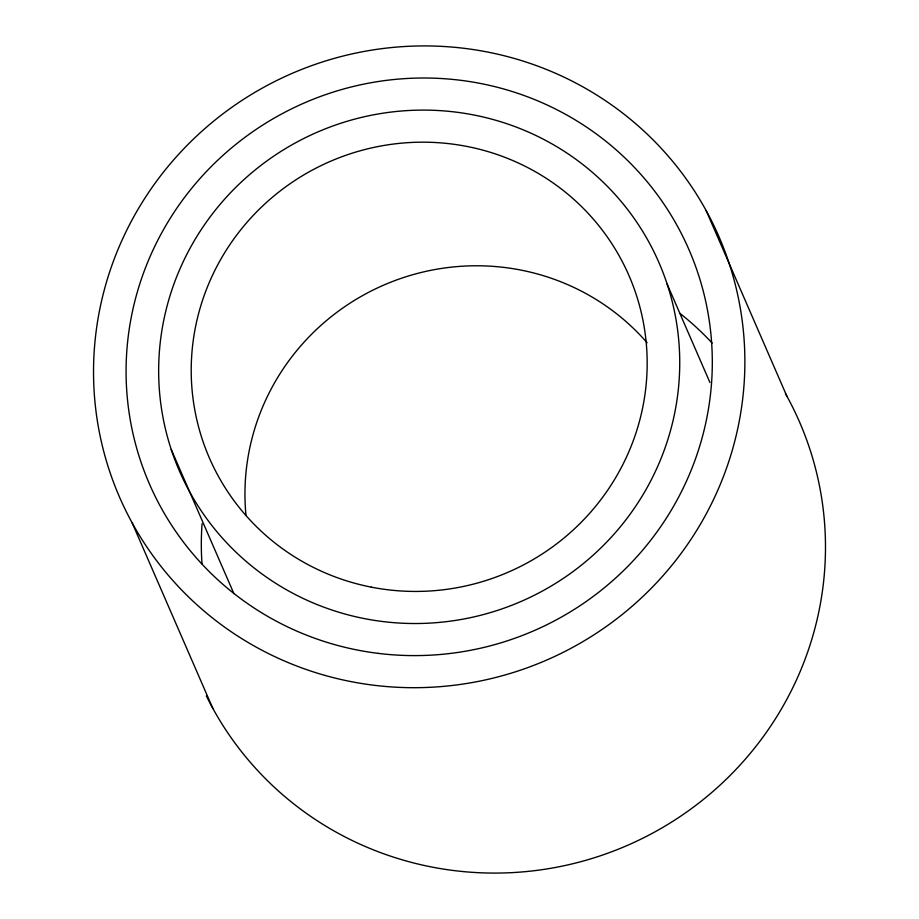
<?xml version="1.0" encoding="UTF-8"?>
<svg xmlns="http://www.w3.org/2000/svg" width="919" height="919" viewBox="0 0 919 919"><rect width="100%" height="100%" fill="white"/><g stroke="black" fill="none" stroke-linecap="round" stroke-linejoin="round"><path stroke-width="1.38" d="M706.148 210.554L786.756 395.94M667.171 284.178A261.433 255.815 -23.5 0 1 364.429 618.613A261.433 255.815 -23.5 0 1 225.982 197.631A261.433 255.815 -23.5 0 1 667.171 284.178L709.928 382.488M171.21 449.437L233.908 593.628M132.244 523.06L212.852 708.446M785.389 393.481A326.785 319.766 -23.5 0 1 648.757 835.187A326.785 319.766 -23.5 0 1 206.35 695.936M201.985 563.807A294.114 287.785 -23.5 0 1 202.065 523.738M679.578 313.08A294.114 287.785 -23.5 0 1 712.156 343.097M245.97 515.134A228.751 223.834 -23.5 0 1 384.601 284.729A228.751 223.834 -23.5 0 1 647.114 342.764M325.223 675.476A326.785 319.766 -23.5 0 0 736.234 288.417A326.785 319.766 -23.5 0 0 196.138 136.517A326.785 319.766 -23.5 0 0 325.223 675.476M378.134 653.363A294.114 287.785 -23.5 0 0 691.065 254.62A294.114 287.785 -23.5 0 0 188.384 192.427A294.114 287.785 -23.5 0 0 378.134 653.363M371.276 587.138A228.751 223.834 -23.5 0 0 636.178 294.505A228.751 223.834 -23.5 0 0 250.129 218.779A228.751 223.834 -23.5 0 0 371.276 587.138"/></g></svg>
